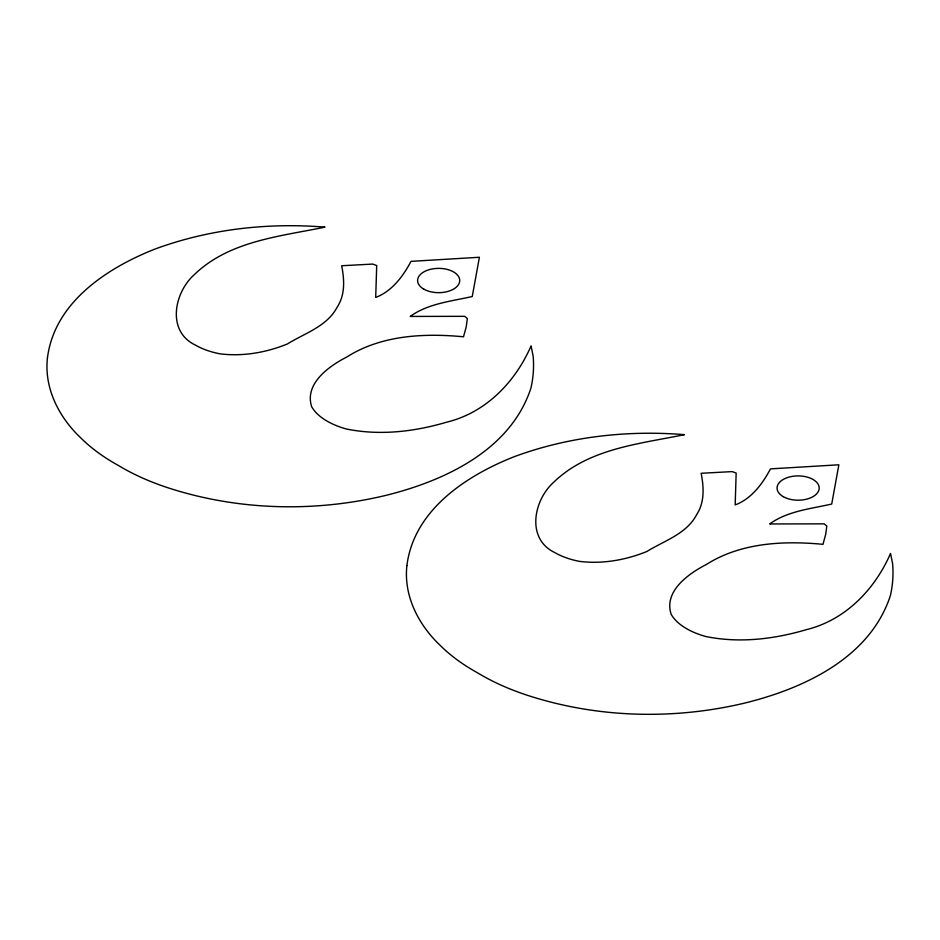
<?xml version="1.0" encoding="UTF-8"?>
<svg xmlns="http://www.w3.org/2000/svg" width="940" height="940" viewBox="0 0 940 940"><rect width="100%" height="100%" fill="white"/><g stroke="black" fill="none" stroke-linecap="round" stroke-linejoin="round"><path stroke-width="1.41" d="M47.435 357.987C44.027 388.232 58.997 417.243 80.487 437.617A215.613 124.48 0 0 0 118.358 465.453A215.613 124.48 0 0 0 166.568 487.32C236.281 510.349 312.48 512.606 383.837 495.873C443.48 481.456 510.549 450.742 530.959 387.973A305.171 176.191 0 0 0 533.144 356.119L531.065 345.908C515.285 382.145 485.769 412.754 446.5 422.224C414.199 431.765 379.548 435.808 346.296 428.969A68.843 39.739 0 0 1 320.188 416.444A62.381 36.014 0 0 1 311.68 406.738C304.125 383.614 329.259 366.001 346.766 357.024C381.24 335.122 423.952 333.03 463.514 336.79L466.264 326.697L467.345 318.543L464.724 316.322L410.216 316.439C427.947 303.526 451.4 301.282 472.256 296.511L479.4 257.266L411.027 261.355C403.119 276.219 391.98 291.318 375.706 297.404L376.705 265.538L372.781 264.081L341.678 265.738C344.416 279.568 345.297 294.784 337.202 307.098C327.014 326.521 304.948 333.054 287.417 343.958C266.208 352.559 242.884 356.683 220.054 353.839A62.381 36.014 0 0 1 195.273 345.015C166.474 331.232 174.088 292.646 194.333 274.621C229.149 240.934 279.932 236.41 325.005 227.139C267.571 222.451 208.915 229.137 154.748 249.159C106.913 268.041 54.391 302.492 47.435 357.987M406.903 565.528C403.483 595.76 418.464 624.783 439.955 645.145A215.613 124.48 0 0 0 477.814 672.981A215.613 124.48 0 0 0 526.036 694.848C595.737 717.89 671.947 720.134 743.293 703.414C802.948 688.985 870.017 658.282 890.415 595.502A305.171 176.191 0 0 0 892.612 563.648L890.533 553.448C874.741 589.674 845.225 620.283 805.968 629.765C773.667 639.294 739.005 643.336 705.752 636.498A68.843 39.739 0 0 1 679.644 623.972A62.381 36.014 0 0 1 671.136 614.266C663.581 591.154 688.726 573.541 706.234 564.564C740.697 542.65 783.42 540.559 822.982 544.331L825.72 534.237L826.812 526.071L824.192 523.85L769.684 523.968C787.414 511.055 810.856 508.81 831.724 504.04L838.856 464.795L770.483 468.884C762.575 483.759 751.448 498.846 735.174 504.945L736.161 473.067L732.248 471.61L701.134 473.278C703.884 487.096 704.765 502.324 696.658 514.638C686.482 534.061 664.404 540.594 646.873 551.498C625.664 560.087 602.34 564.223 579.522 561.368A62.381 36.014 0 0 1 554.729 552.544C525.93 538.773 533.556 500.174 553.801 482.149C588.605 448.462 639.388 443.939 684.461 434.668C627.039 429.991 568.383 436.665 514.215 456.699C466.369 475.57 413.859 510.021 406.903 565.528M783.243 496.649A21.056 12.149 0 0 0 818.458 491.197A21.056 12.149 0 0 0 792.678 476.31A21.056 12.149 0 0 0 783.243 496.649M423.787 289.12A21.056 12.149 0 0 0 459.002 283.668A21.056 12.149 0 0 0 433.223 268.781A21.056 12.149 0 0 0 423.787 289.12"/></g></svg>
